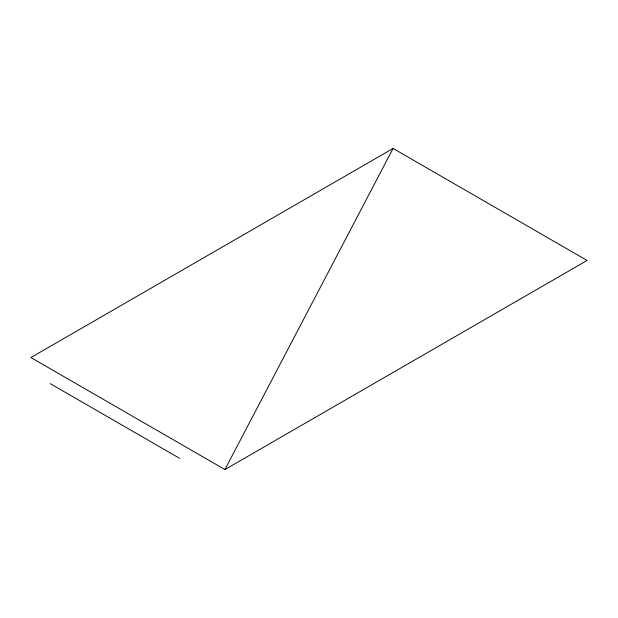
<?xml version="1.0" encoding="UTF-8"?>
<svg xmlns="http://www.w3.org/2000/svg" width="618" height="618" viewBox="0 0 618 618"><rect width="100%" height="100%" fill="white"/><g stroke="black" fill="none" stroke-linecap="round" stroke-linejoin="round"><path stroke-width="0.93" d="M224.921 469.556L393.079 148.444L587.1 260.456L224.921 469.556L30.9 357.544L393.079 148.444M50.305 383.678L179.653 458.355"/></g></svg>
